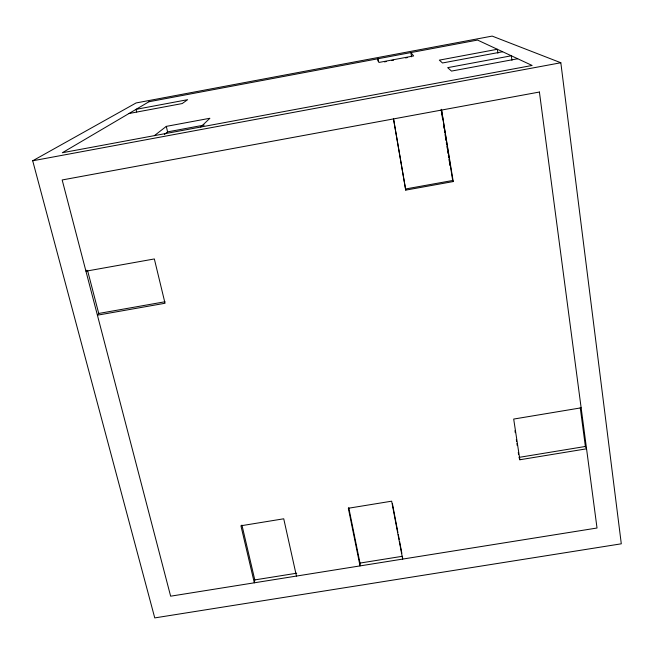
<?xml version="1.0" encoding="UTF-8"?>
<svg xmlns="http://www.w3.org/2000/svg" width="654" height="654" viewBox="0 0 654 654"><rect width="100%" height="100%" fill="white"/><g stroke="black" fill="none" stroke-linecap="round" stroke-linejoin="round"><path stroke-width="0.98" d="M241.931 525.08L254.798 579.91L254.324 582.804L240.925 525.775L283.738 518.794L296.458 576.068M165.012 301.764L98.729 313.454L97.413 315.179L165.037 303.26L154.344 258.951L85.944 271.189L86.876 270.176M200.729 127.031L209.909 118.26L166.312 126.377L154.369 135.648M164.424 134.438L167.579 131.879L204.187 125.078M32.7 160.786L136.089 102.956L492.16 36.093L560.83 62.751L621.3 543.809L154.753 617.907L32.7 160.786L560.83 62.751M384.462 61.885L386.465 61.509M391.484 60.569L393.495 60.193M405.537 57.936L407.54 57.56M128.952 113.526L182.213 103.553L187.633 99.678L136.057 109.349L136.678 111.965M502.64 51.74L442.488 62.98L439.333 60.135L497.351 49.279L497.907 53.219M517.706 58.754L451.489 71.09L447.679 67.656L511.33 55.786L511.951 60.274M405.447 188.998L452.682 180.488L453.23 181.567L405.733 190.118L393.52 119.151M581.136 407.826L513.692 419.067L519.856 459.762L586.556 448.808L585.379 446.469L580.245 407.655M585.379 446.469L519.023 457.375L519.856 459.762M254.798 579.91L296.728 573.206M359.994 563.078L402.423 556.284L402.668 559.088L391.656 501.185L348.337 508.256L360.035 565.906L359.994 563.078L348.754 507.643M87.595 270.642L98.729 313.454M166.312 126.377L167.579 131.879M392.408 503.596L397.885 532.43M398.27 534.416L399.21 539.386M399.586 541.373L401.858 553.309M378.151 61.329L377.71 58.803L378.911 62.457L413.647 55.942L410.867 52.582L411.562 56.808M393.569 118.905L405.733 190.118M453.23 181.567L441.434 109.292L452.682 180.488M441.107 109.594L441.425 111.589M441.736 113.583L442.684 119.576M443.788 126.557L444.107 128.552M444.418 130.547L444.736 132.541M445.047 134.536L445.366 136.531M445.685 138.525L445.995 140.52M446.314 142.515L446.625 144.509M446.944 146.504L447.262 148.499M447.728 151.491L448.047 153.486M448.366 155.48L448.677 157.475M448.996 159.47L449.306 161.464M449.625 163.467L449.944 165.462M514.976 430.692L515.278 432.67M516.325 439.586L516.627 441.564M516.922 443.543L517.224 445.521M518.27 452.437L518.573 454.416M148.981 101.738L62.351 152.734L532.135 65.465L477.543 40.066L148.981 101.738M539.411 92.034L62.171 179.964L170.637 596.186L597.02 528.015L539.411 92.034"/></g></svg>
